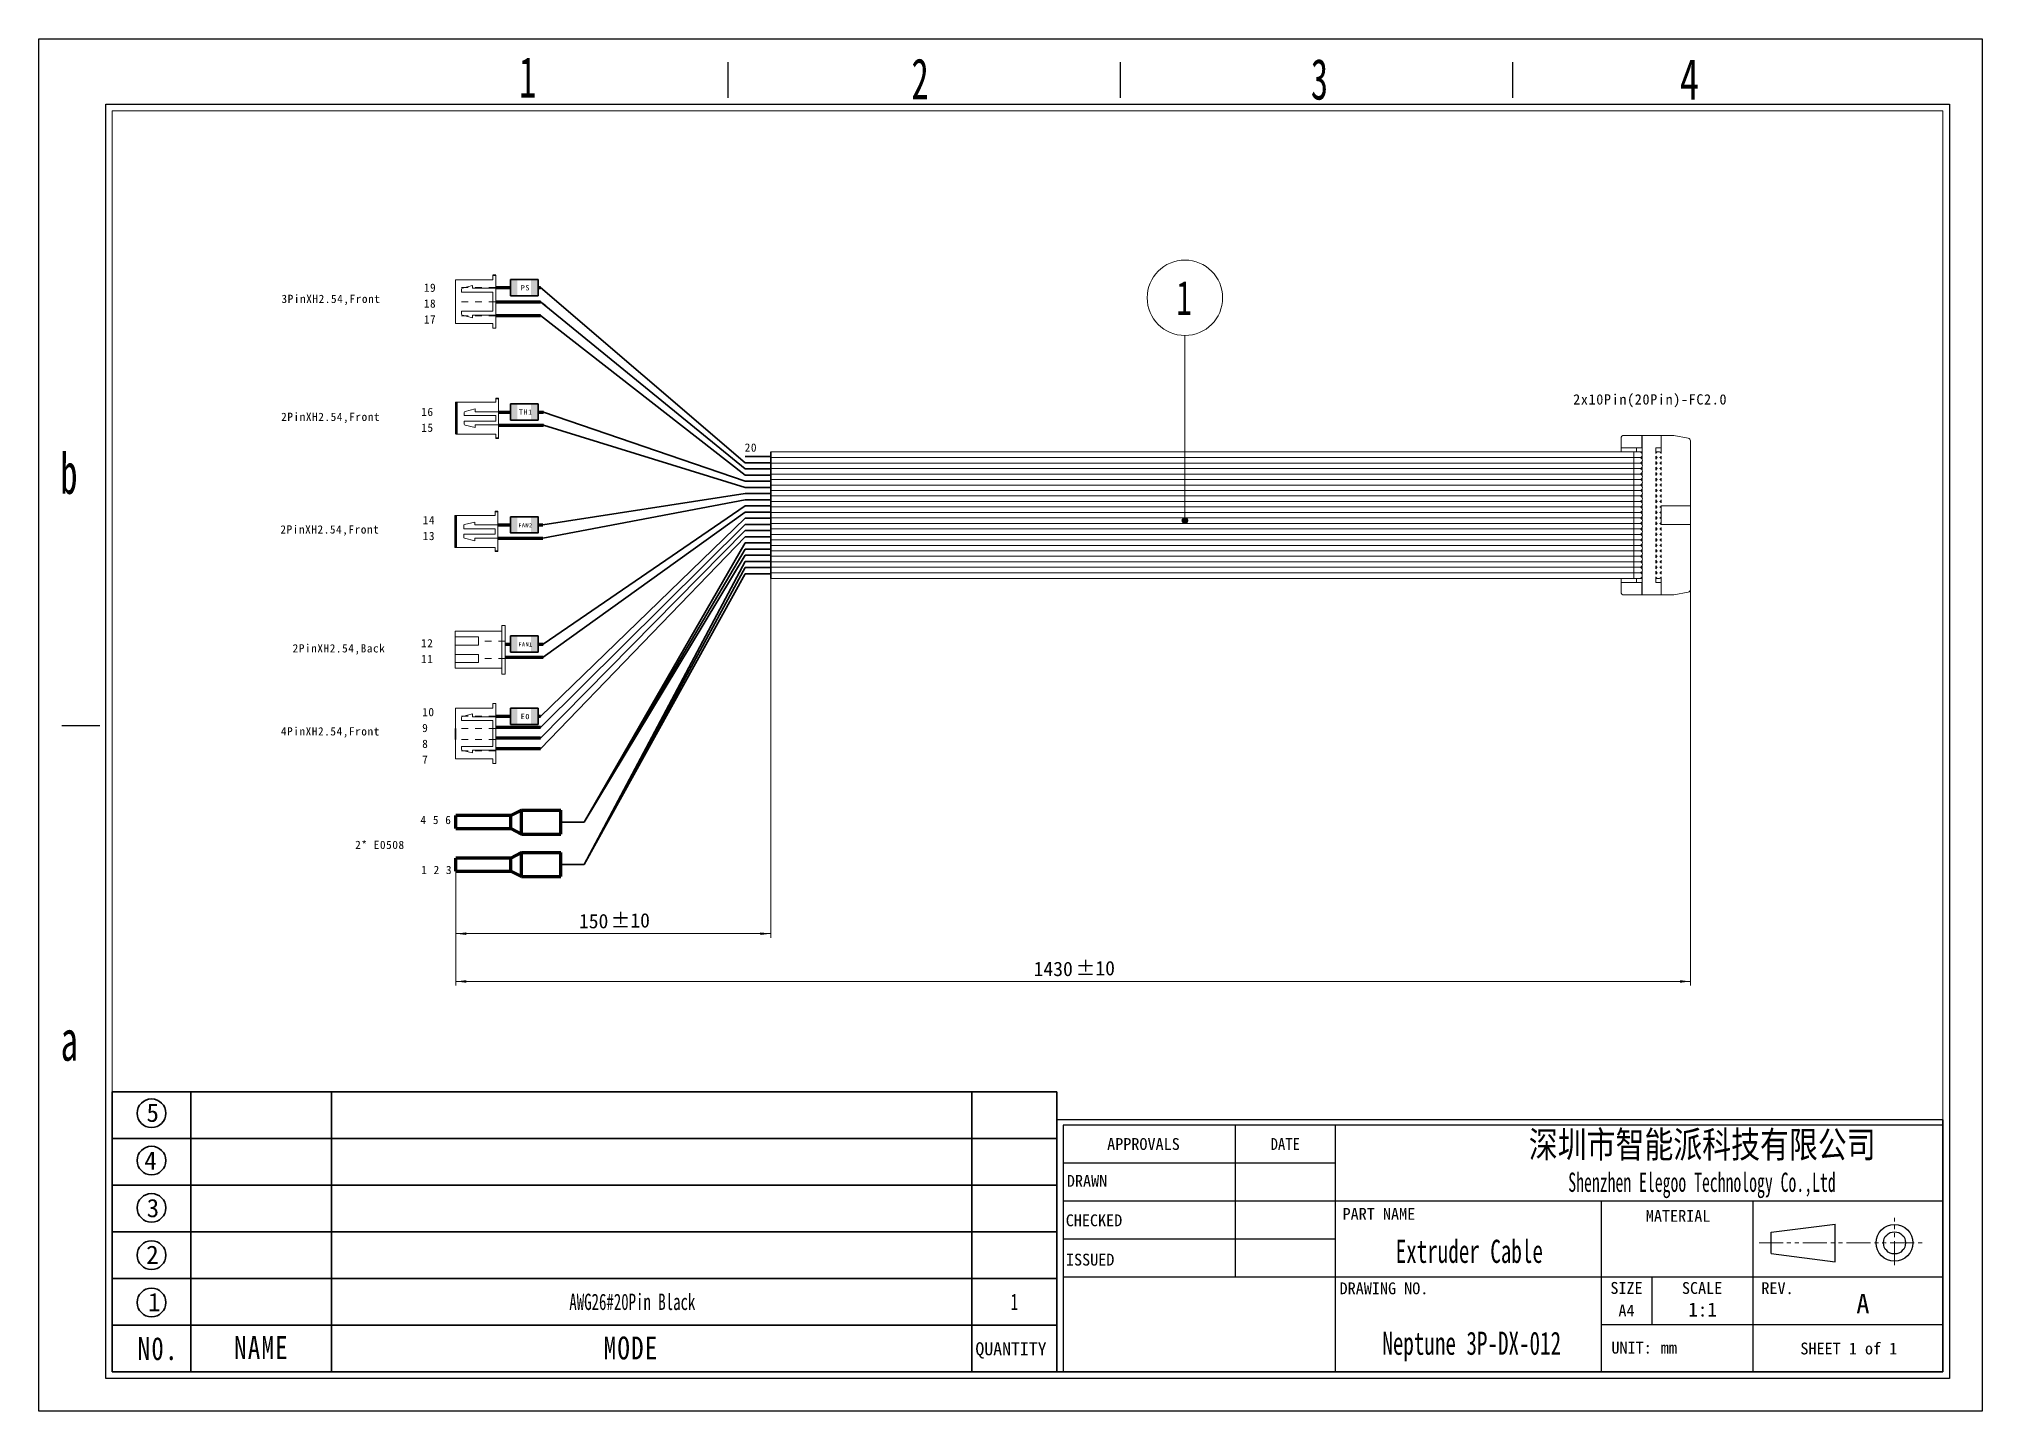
# Model space of a CAD drawing. Header units: millimetres. Extents: x 0 to 283, y -1 to 199.
import ezdxf
from ezdxf.enums import TextEntityAlignment as Align

# ---------------------------------------------------------------- set-up
doc = ezdxf.new("R2010")
doc.units = ezdxf.units.MM
for name, pattern in [('双点画线', [22, 12, -2, 2, -2, 2, -2]), ('点画线', [18, 12, -2, 2, -2]), ('虚线', [2, 1, -1])]:
    doc.linetypes.add(name, pattern=pattern)
doc.layers.get('0').update_dxf_attribs({"lineweight": 35})
for name, color, linetype, lineweight in [('SLD-0', 179, 'Continuous', 30), ('中心线层', 1, '点画线', 18), ('尺寸线层', 3, 'Continuous', 18), ('粗实线层', 7, 'Continuous', 35), ('细实线层', 7, 'Continuous', 18)]:
    doc.layers.add(name, color=color, linetype=linetype, lineweight=lineweight)
doc.styles.add('SLDTEXTSTYLE0', font='', dxfattribs={"width": 0.7})
doc.styles.add('SLDTEXTSTYLE10', font='', dxfattribs={"width": 0.7865})
doc.styles.add('SLDTEXTSTYLE11', font='', dxfattribs={"width": 0.862222})
doc.styles.add('SLDTEXTSTYLE12', font='', dxfattribs={"width": 1.089})
doc.styles.add('SLDTEXTSTYLE13', font='', dxfattribs={"width": 0.805625})
doc.styles.add('SLDTEXTSTYLE2', font='', dxfattribs={"width": 0.469})
doc.styles.add('SLDTEXTSTYLE3', font='', dxfattribs={"width": 0.56})
doc.styles.add('SLDTEXTSTYLE4', font='', dxfattribs={"width": 0.40535})
doc.styles.add('SLDTEXTSTYLE5', font='', dxfattribs={"width": 0.7})
doc.styles.add('SLDTEXTSTYLE6', font='', dxfattribs={"width": 0.62})
doc.styles.add('SLDTEXTSTYLE7', font='', dxfattribs={"width": 0.9075})
doc.styles.add('SLDTEXTSTYLE8', font='', dxfattribs={"width": 0.484})
doc.styles.add('SLDTEXTSTYLE9', font='', dxfattribs={"width": 0.870455})
doc.styles.add('工程1', font='')
doc.styles.add('标准', font='', dxfattribs={"width": 0.667})
doc.styles.get('SLDTEXTSTYLE0').set_extended_font_data('宋体')
doc.styles.get('SLDTEXTSTYLE10').set_extended_font_data('宋体')
doc.styles.get('SLDTEXTSTYLE11').set_extended_font_data('宋体')
doc.styles.get('SLDTEXTSTYLE12').set_extended_font_data('宋体')
doc.styles.get('SLDTEXTSTYLE13').set_extended_font_data('宋体')
doc.styles.get('SLDTEXTSTYLE2').set_extended_font_data('宋体')
doc.styles.get('SLDTEXTSTYLE3').set_extended_font_data('宋体')
doc.styles.get('SLDTEXTSTYLE4').set_extended_font_data('宋体')
doc.styles.get('SLDTEXTSTYLE5').set_extended_font_data('宋体')
doc.styles.get('SLDTEXTSTYLE6').set_extended_font_data('宋体')
doc.styles.get('SLDTEXTSTYLE7').set_extended_font_data('宋体')
doc.styles.get('SLDTEXTSTYLE8').set_extended_font_data('宋体')
doc.styles.get('SLDTEXTSTYLE9').set_extended_font_data('宋体')
doc.styles.get('工程1').set_extended_font_data('宋体')
doc.styles.get('标准').set_extended_font_data('宋体')
doc.dimstyles.new('标准', dxfattribs={"dimscale": 0.6, "dimtxt": 3.5, "dimasz": 2.5, "dimexe": 1, "dimexo": 0, "dimtad": 1, "dimdsep": 46, "dimtxsty": '工程1', "dimblk": '_CAXARROW', "dimcen": 0, "dimdle": 4, "dimazin": 2, "dimtfac": 0.707107, "dimtdec": 3, "dimtmove": 2, "dimatfit": 3, "dimfxl": 1, "dimfrac": 2, "dimtolj": 1, "dimarcsym": 1})

# ---------------------------------------------------------------- blocks, each defined once
blk = doc.blocks.new('ELEGOO标题栏_1')
for p in [(133.85, 38.11), (0, 0)]:
    blk.add_line(p, (133.85, 0))
at = {"layer": 'SLD-0', "color": 0, "linetype": 'Continuous'}
for p, q in [((133.85, 38.11), (0, 38.11)), ((0, 38.11), (0, 0)), ((133.85, 37.29), (0.96, 37.29)), ((0.96, 37.29), (0.96, 0)), ((26.95, 37.29), (26.95, 14.34)), ((42.07, 37.29), (42.07, 0)), ((42.07, 31.55), (0.96, 31.55)), ((133.85, 25.81), (0.96, 25.81)), ((82.22, 25.81), (82.22, 0)), ((105.17, 0), (105.17, 25.81)), ((107.93, 21.13), (117.56, 22.32)), ((107.93, 17.89), (107.93, 21.13)), ((117.56, 16.63), (117.56, 22.32)), ((42.07, 20.08), (0.96, 20.08)), ((107.93, 17.89), (117.56, 16.63)), ((133.85, 14.34), (0.96, 14.34)), ((89.87, 14.34), (89.87, 7.17)), ((82.22, 7.17), (133.85, 7.17))]:
    blk.add_line(p, q, dxfattribs=at)
for radius in [2.77, 1.67]:
    blk.add_circle((126.54, 19.51), radius, dxfattribs=at)
at = {"layer": '中心线层', "color": 1, "linetype": '双点画线', "lineweight": 18, "ltscale": 0.3}
for p, q in [((126.54, 16.16), (126.54, 23.3)), ((106.1, 19.51), (130.7, 19.51))]:
    blk.add_line(p, q, dxfattribs=at)
at = {"layer": 'SLD-0', "color": 0}
for s, insert, char_height, width, attachment_point, style in [('{\\W1;APPROVALS}', (13.1, 35.34), 1.7927, 38.1779, 2, 'SLDTEXTSTYLE10'), ('DATE', (34.52, 35.34), 1.793, 17.8919, 2, 'SLDTEXTSTYLE7'), ('{\\W0.8;深圳市智能派科技有限公司}', (97.5, 36.37), 4, 133.1206, 2, 'SLDTEXTSTYLE0'), ('{\\W1;DRAWN}', (4.58, 29.77), 1.7927, 12.6788, 2, 'SLDTEXTSTYLE4'), ('{\\fsimsun|b1|i0|c134|p2;\\W0.6;Shenzhen Elegoo Technology Co.,Ltd}', (97.46, 30.12), 2.9104, 129.0935, 2, 'SLDTEXTSTYLE2'), ('{\\W1;CHECKED}', (5.63, 23.81), 1.7927, 17.6061, 2, 'SLDTEXTSTYLE4'), ('{\\W1;PART NAME}', (48.66, 24.78), 1.7927, 40.2352, 2, 'SLDTEXTSTYLE11'), ('{\\W1;MATERIAL}', (93.86, 24.48), 1.7927, 43.0109, 2, 'SLDTEXTSTYLE12'), ('{\\W1;ISSUED}', (5.05, 17.87), 1.7927, 14.7218, 2, 'SLDTEXTSTYLE4'), ('{\\W1;DRAWING NO.}', (49.43, 13.53), 1.7927, 46.8642, 2, 'SLDTEXTSTYLE9'), ('{\\W1;SIZE}', (86.06, 13.59), 1.793, 9.8746, 2, 'SLDTEXTSTYLE4'), ('{\\W1;SCALE}', (97.48, 13.58), 1.7927, 22.8456, 2, 'SLDTEXTSTYLE7'), ('{\\W1;REV.}', (108.87, 13.56), 1.793, 16.3741, 2, 'SLDTEXTSTYLE7'), ('{\\W1;A}', (120.78, 11.78), 2.91, 3.9348, 1, 'SLDTEXTSTYLE3'), ('{\\W1;A4}', (86.06, 10.18), 1.793, 4.9073, 2, 'SLDTEXTSTYLE4'), ('{\\W1;1:1}', (97.55, 10.49), 2.117, 7.7808, 2, 'SLDTEXTSTYLE3'), ('{\\W1;UNIT:}', (86.83, 4.57), 1.7927, 18.0042, 2, 'SLDTEXTSTYLE7'), ('{\\W1;mm}', (92.46, 4.58), 1.793, 5.0475, 2, 'SLDTEXTSTYLE8'), ('{\\W1;SHEET 1 of 1}', (119.64, 4.44), 1.7927, 47.0046, 2, 'SLDTEXTSTYLE13')]:
    blk.add_mtext(s, dxfattribs=dict(at, insert=insert, char_height=char_height, width=width, attachment_point=attachment_point, style=style))
at = {"layer": '尺寸线层', "color": 0, "style": '标准', "width": 0.667}
for tag, height, p in [('绘制者', 2, (21.79, 28.7)), ('绘图日期', 2, (34.51, 28.68)), ('审核者', 2, (21.8, 23.22)), ('审核日期', 2, (34.51, 22.95)), ('材质', 3.5, (94.1, 18.33)), ('发布者', 2, (21.79, 17.24)), ('发布日期', 2, (34.51, 17.21)), ('零件名称', 3.5, (62.32, 18.23)), ('图纸编号', 3.5, (62.68, 4.34))]:
    blk.add_attdef(tag, text='', height=height, dxfattribs=at).set_placement(p, align=Align.MIDDLE_CENTER)
blk = doc.blocks.new('图框_1')
at = {"layer": 'SLD-0', "color": 0}
for p, q in [((0, 207.38), (293.52, 207.38)), ((0, 0), (0, 207.38)), ((293.52, 207.38), (293.52, 0)), ((293.52, 0), (0, 0))]:
    blk.add_line(p, q, dxfattribs=at)
at = {"layer": 'SLD-0', "color": 0, "linetype": 'Continuous'}
for p, q in [((104.11, 198.49), (104.11, 203.88)), ((163.36, 198.49), (163.36, 203.88)), ((222.61, 198.49), (222.61, 203.88)), ((10.1, 4.94), (10.1, 197.5)), ((10.1, 197.5), (288.58, 197.5)), ((288.58, 197.5), (288.58, 4.94)), ((9.21, 103.56), (3.48, 103.56)), ((288.58, 4.94), (10.1, 4.94))]:
    blk.add_line(p, q, dxfattribs=at)
at = {"layer": 'SLD-0', "color": 0, "lineweight": 15}
for p, q in [((11.08, 5.93), (11.08, 196.52)), ((11.08, 196.52), (287.59, 196.52)), ((287.59, 196.52), (287.59, 5.93)), ((287.59, 5.93), (11.08, 5.93))]:
    blk.add_line(p, q, dxfattribs=at)
at = {"layer": 'SLD-0', "color": 0, "char_height": 6.17, "attachment_point": 1}
for s, insert, width, style in [('1', (72.52, 204.68), 3.1728, 'SLDTEXTSTYLE6'), ('2', (131.8, 204.43), 6.4014, 'SLDTEXTSTYLE6'), ('3', (192.12, 204.37), 6.3735, 'SLDTEXTSTYLE6'), ('4', (247.85, 204.37), 7.6545, 'SLDTEXTSTYLE5'), ('b', (3.24, 144.8), 6.4386, 'SLDTEXTSTYLE6'), ('a', (3.29, 59.13), 6.3735, 'SLDTEXTSTYLE6')]:
    blk.add_mtext(s, dxfattribs=dict(at, insert=insert, width=width, style=style))
blk = doc.blocks.new('图框1_1')
at = {"layer": '粗实线层', "color": 0}
blk.add_blockref('图框_1', (0, 0), dxfattribs=at)
blk = doc.blocks.new('明细栏_1')
at = {"layer": '粗实线层', "color": 0}
for p, q in [((144.46, 42.89), (0, 42.89)), ((0, 0), (0, 42.89)), ((12, 42.89), (12, 0)), ((33.51, 42.89), (33.51, 0)), ((131.49, 42.89), (131.49, 0)), ((144.46, 42.89), (144.46, 0)), ((144.46, 35.74), (0, 35.74)), ((144.46, 28.59), (0, 28.59)), ((144.46, 21.44), (0, 21.44)), ((0, 14.3), (0, 21.44)), ((144.46, 14.3), (0, 14.3)), ((144.46, 7.17), (0, 7.17)), ((144.46, 0), (0, 0))]:
    blk.add_line(p, q, dxfattribs=at)
for centre in [(6, 39.59), (6, 32.35), (6, 25.11), (6, 17.87), (6, 10.63)]:
    blk.add_circle(centre, 2.19, dxfattribs=at)
at = {"layer": '尺寸线层', "color": 0, "char_height": 2.8, "attachment_point": 1, "line_spacing_factor": 1.15057, "style": '标准'}
for s, insert, width in [('\\T1.1;{\\fsimsun|b1|i0|c134|p2;\\W1;5}', (5.24, 41.07), 1.5173), ('\\T1.1;{\\fsimsun|b1|i0|c134|p2;\\W1;4}', (4.9, 33.74), 1.7207), ('\\T1.1;{\\fsimsun|b1|i0|c134|p2;\\W1;3}', (5.27, 26.48), 1.5173), ('\\T1.1;{\\fsimsun|b1|i0|c134|p2;\\W1;2}', (5.2, 19.34), 1.5486), ('\\T1.1;{\\fsimsun|b1|i0|c134|p2;\\W1;1}', (5.48, 12.1), 1.3013)]:
    blk.add_mtext(s, dxfattribs=dict(at, insert=insert, width=width))
at = {"layer": '尺寸线层', "color": 3, "attachment_point": 1, "line_spacing_factor": 1.15057, "style": '标准'}
for s, insert, char_height, width in [('\\T1.1;{\\fsimsun|b1|i0|c134|p2;\\W0.8;\\C0;N0.}', (3.88, 5.33), 3.5, 5.1088), ('\\T1.1;{\\fsimsun|b1|i0|c134|p2;\\W0.8;\\C0;NAME}', (18.64, 5.48), 3.5, 8.4532), ('\\T1.1;{\\fsimsun|b1|i0|c134|p2;\\W0.8;\\C0;MODE}', (75.17, 5.42), 3.5, 8.4532), ('{\\fSimSun|b1|i0|c134|p2;\\W1;\\T1;\\C0;QUANTITY}', (132.02, 4.55), 2, 11.2737)]:
    blk.add_mtext(s, dxfattribs=dict(at, insert=insert, char_height=char_height, width=width))
at = {"layer": '尺寸线层', "color": 0, "style": '标准', "width": 0.667}
for tag, p in [('名称5', (22.75, 39.31)), ('规格5', (79.55, 39.31)), ('数量5 ', (137.97, 39.31)), ('名称4', (22.75, 32.17)), ('规格4 ', (79.55, 32.17)), ('数量4', (137.97, 32.17)), ('名称3', (22.75, 25.02)), ('规格3', (79.55, 25.02)), ('数量3', (137.97, 25.02)), ('名称2', (22.75, 17.87)), ('规格2', (79.55, 17.87)), ('数量2', (137.97, 17.87)), ('名称1', (22.75, 10.73)), ('规格1', (79.55, 10.73)), ('数量1', (137.97, 10.73))]:
    blk.add_attdef(tag, text='', height=2.5, dxfattribs=at).set_placement(p, align=Align.MIDDLE_CENTER)
blk = doc.blocks.new('*X7')
at = {"layer": '细实线层', "lineweight": 18}
h = blk.add_hatch(color=0, dxfattribs=at)
edge = h.paths.add_edge_path(flags=0)
edge.add_arc((0, 0), 0.5, 0, 360)
at = {"layer": '细实线层', "color": 0}
blk.add_line((0, 0), (0, 26.98), dxfattribs=at)
for start, end in [(90, 270), (270, 90)]:
    blk.add_arc((0, 32.48), 5.5, start, end, dxfattribs=at)
at = {"layer": '细实线层', "color": 0, "lineweight": 18, "insert": (0, 32.48), "char_height": 5, "width": 2.8506, "attachment_point": 5, "line_spacing_factor": 1.15057, "style": '标准'}
blk.add_mtext('\\T1.1;1', dxfattribs=at)
blk = doc.blocks.new('15')
at = {"layer": '粗实线层'}
h = blk.add_hatch(color=0, dxfattribs=at)
h.paths.add_polyline_path([(0, 1.16), (0, 1.28), (0, 2.36), (1.01, 2.36), (1.01, 0), (0, 0)], flags=0)
h.paths.add_polyline_path([(3, 0), (3, 1.28), (3, 2.36), (4.01, 2.36), (4.01, 1.16), (4.01, 0)], flags=0)
at = {"layer": '粗实线层', "color": 0}
blk.add_lwpolyline([(0, 2.36), (0, 0), (4.01, 0), (4.01, 2.36)], close=True, dxfattribs=at)
blk = doc.blocks.new('*X10')
at = {"color": 0, "char_height": 2.1, "attachment_point": 1, "style": '工程1'}
for s, insert, width in [('%%P10', (151.13, 65), 24.0268), ('1430', (144.99, 64.89), 46.0827)]:
    blk.add_mtext(s, dxfattribs=dict(at, insert=insert, width=width))
blk = doc.blocks.new('*X9')
at = {"layer": '尺寸线层', "linetype": 'Continuous'}
for points in [[(60.79, 62.01), (62.29, 62.19), (62.29, 61.82)], [(240.72, 62.01), (239.22, 62.19), (239.22, 61.82)]]:
    blk.add_hatch(color=0, dxfattribs=at).paths.add_polyline_path(points, flags=0)
at = {"layer": '尺寸线层', "color": 0, "linetype": 'Continuous'}
for p, q in [((240.72, 119.14), (240.72, 61.41)), ((60.79, 78.11), (60.79, 61.41)), ((60.79, 62.01), (240.72, 62.01))]:
    blk.add_line(p, q, dxfattribs=at)
at = {"layer": '尺寸线层', "color": 0}
blk.add_blockref('*X10', (0, 0), dxfattribs=at)
blk = doc.blocks.new('_CAXARROW')
blk.add_hatch(color=0).paths.add_polyline_path([(0, 0), (-1, 0.125), (-1, -0.125)], flags=0)
blk = doc.blocks.new('*X12')
at = {"color": 0, "char_height": 2.1, "attachment_point": 1, "style": '工程1'}
for s, insert, width in [('150', (78.72, 71.86), 40.076), ('%%P10', (83.35, 71.97), 24.0268)]:
    blk.add_mtext(s, dxfattribs=dict(at, insert=insert, width=width))
blk = doc.blocks.new('*X11')
at = {"layer": '尺寸线层', "linetype": 'Continuous'}
for points in [[(60.79, 68.98), (62.29, 69.16), (62.29, 68.79)], [(106.67, 68.98), (105.17, 69.16), (105.17, 68.79)]]:
    blk.add_hatch(color=0, dxfattribs=at).paths.add_polyline_path(points, flags=0)
at = {"layer": '尺寸线层', "color": 0, "linetype": 'Continuous'}
for p, q in [((106.67, 120.76), (106.67, 68.38)), ((60.79, 78.11), (60.79, 68.38)), ((60.79, 68.98), (106.67, 68.98))]:
    blk.add_line(p, q, dxfattribs=at)
at = {"layer": '尺寸线层', "color": 0}
blk.add_blockref('*X12', (0, 0), dxfattribs=at)

msp = doc.modelspace()

# ---------------------------------------------------------------- hatches: boundary and pattern name
at = {"layer": '粗实线层'}
h = msp.add_hatch(color=0, dxfattribs=at)
h.paths.add_polyline_path([(68.744, 163.171), (68.744, 163.289), (68.744, 164.365), (69.75, 164.365), (69.75, 162.008), (68.744, 162.008)], flags=0)
h.paths.add_polyline_path([(71.746, 162.008), (71.746, 163.289), (71.746, 164.365), (72.752, 164.365), (72.752, 163.171), (72.752, 162.008)], flags=0)

# ---------------------------------------------------------------- linework, layer by layer
at = {"color": 0, "linetype": 'Continuous', "lineweight": 15}
for p, q in [((61.603, 162.528), (61.603, 162.965)), ((66.183, 162.528), (61.603, 162.528)), ((61.725, 163.121), (63.21, 163.492)), ((63.21, 163.492), (63.21, 163.09)), ((63.21, 163.09), (66.585, 163.09)), ((61.603, 159.748), (61.603, 159.311)), ((66.183, 159.748), (61.603, 159.748)), ((61.725, 159.155), (63.21, 158.784)), ((63.21, 158.784), (63.21, 159.186)), ((63.21, 159.186), (66.585, 159.186)), ((61.603, 100.051), (61.603, 100.488)), ((66.183, 100.051), (61.603, 100.051)), ((61.725, 100.644), (63.21, 101.015)), ((63.21, 101.015), (63.21, 100.614)), ((63.21, 100.614), (66.585, 100.614)), ((61.603, 96.295), (61.603, 95.859)), ((66.183, 96.295), (61.603, 96.295)), ((61.725, 95.703), (63.21, 95.331)), ((63.21, 95.331), (63.21, 95.733)), ((63.21, 95.733), (66.585, 95.733))]:
    msp.add_line(p, q, dxfattribs=at)
at = {"color": 7, "linetype": 'Continuous', "lineweight": 15}
for p, q in [((60.72, 146.462), (60.72, 141.803)), ((60.8, 146.462), (60.72, 146.462)), ((60.8, 141.803), (60.8, 146.462)), ((60.8, 146.462), (60.961, 146.462)), ((60.961, 146.462), (60.961, 141.803)), ((60.961, 146.462), (66.585, 146.462)), ((62.005, 144.971), (62.005, 144.534)), ((62.005, 144.534), (66.585, 144.534)), ((62.127, 145.127), (63.612, 145.498)), ((63.612, 145.498), (63.612, 145.097)), ((66.986, 145.097), (63.612, 145.097)), ((66.585, 147.065), (66.986, 147.065)), ((66.585, 146.985), (66.585, 147.065)), ((66.585, 146.985), (66.585, 146.462)), ((66.986, 146.985), (66.585, 146.985)), ((66.585, 144.534), (66.585, 143.731)), ((66.986, 147.065), (66.986, 146.985)), ((66.986, 145.097), (66.986, 146.985)), ((66.986, 143.168), (66.986, 145.097)), ((60.961, 141.803), (60.8, 141.803)), ((66.585, 141.803), (60.961, 141.803)), ((62.005, 143.731), (62.005, 143.294)), ((66.585, 143.731), (62.005, 143.731)), ((62.127, 143.138), (63.612, 142.767)), ((63.612, 142.767), (63.612, 143.168)), ((63.612, 143.168), (66.986, 143.168)), ((66.585, 141.803), (66.585, 141.28)), ((66.986, 141.28), (66.986, 143.168)), ((66.585, 141.28), (66.986, 141.28)), ((66.585, 141.2), (66.585, 141.28)), ((66.986, 141.2), (66.585, 141.2)), ((66.986, 141.28), (66.986, 141.2)), ((230.636, 139.844), (230.636, 141.364)), ((233.636, 139.844), (230.636, 139.844)), ((230.636, 139.244), (230.636, 139.844)), ((230.876, 141.604), (233.636, 141.604)), ((233.276, 139.244), (232.476, 139.244)), ((232.876, 139.844), (232.876, 139.244)), ((233.676, 139.244), (233.276, 139.244)), ((233.636, 139.844), (233.636, 141.604)), ((233.636, 141.604), (233.676, 141.604)), ((233.676, 139.844), (233.636, 139.844)), ((233.676, 138.987), (233.676, 141.604)), ((233.676, 141.604), (236.436, 141.604)), ((236.436, 139.844), (235.676, 139.844)), ((235.676, 139.844), (235.676, 138.987)), ((236.076, 139.244), (235.676, 139.244)), ((236.436, 139.844), (236.436, 141.604)), ((236.436, 141.604), (236.476, 141.604)), ((236.476, 139.844), (236.436, 139.844)), ((236.476, 141.604), (238.316, 141.604)), ((236.476, 138.987), (236.476, 141.604)), ((240.386, 141.239), (238.316, 141.604)), ((240.716, 140.845), (240.716, 131.364)), ((232.476, 138.404), (233.459, 138.404)), ((232.476, 137.604), (233.459, 137.604)), ((232.476, 136.804), (233.459, 136.804)), ((232.476, 136.004), (233.459, 136.004)), ((233.459, 138.404), (233.676, 138.404)), ((233.459, 137.604), (233.676, 137.604)), ((233.459, 136.804), (233.676, 136.804)), ((233.459, 136.004), (233.676, 136.004)), ((233.676, 138.187), (233.676, 138.621)), ((233.676, 137.387), (233.676, 137.821)), ((233.676, 136.587), (233.676, 137.021)), ((233.676, 135.787), (233.676, 136.221)), ((235.676, 138.621), (235.676, 138.187)), ((235.676, 138.404), (235.893, 138.404)), ((235.676, 137.821), (235.676, 137.387)), ((235.676, 137.604), (235.893, 137.604)), ((235.676, 137.021), (235.676, 136.587)), ((235.676, 136.804), (235.893, 136.804)), ((235.676, 136.221), (235.676, 135.787)), ((235.676, 136.004), (235.893, 136.004)), ((236.476, 138.187), (236.476, 138.621)), ((236.476, 137.387), (236.476, 137.821)), ((236.476, 136.587), (236.476, 137.021)), ((236.476, 135.787), (236.476, 136.221)), ((232.476, 135.204), (233.459, 135.204)), ((232.476, 134.404), (233.459, 134.404)), ((232.476, 133.604), (233.459, 133.604)), ((233.459, 135.204), (233.676, 135.204)), ((233.459, 134.404), (233.676, 134.404)), ((233.459, 133.604), (233.676, 133.604)), ((233.676, 134.987), (233.676, 135.421)), ((233.676, 134.187), (233.676, 134.621)), ((233.676, 133.387), (233.676, 133.821)), ((235.676, 135.421), (235.676, 134.987)), ((235.676, 135.204), (235.893, 135.204)), ((235.676, 134.621), (235.676, 134.187)), ((235.676, 134.404), (235.893, 134.404)), ((235.676, 133.821), (235.676, 133.387)), ((235.676, 133.604), (235.893, 133.604)), ((236.476, 134.987), (236.476, 135.421)), ((236.476, 134.187), (236.476, 134.621)), ((236.476, 133.387), (236.476, 133.821)), ((66.504, 130.568), (66.906, 130.568)), ((66.504, 130.488), (66.504, 130.568)), ((66.504, 130.488), (66.504, 129.966)), ((66.906, 130.488), (66.504, 130.488)), ((66.906, 130.568), (66.906, 130.488)), ((66.906, 128.6), (66.906, 130.488)), ((232.476, 132.804), (233.459, 132.804)), ((232.476, 132.004), (233.459, 132.004)), ((232.476, 131.204), (233.459, 131.204)), ((232.476, 130.404), (233.459, 130.404)), ((233.459, 132.804), (233.676, 132.804)), ((233.459, 132.004), (233.676, 132.004)), ((233.459, 131.204), (233.676, 131.204)), ((233.459, 130.404), (233.676, 130.404)), ((233.676, 132.587), (233.676, 133.021)), ((233.676, 131.787), (233.676, 132.221)), ((233.676, 130.987), (233.676, 131.421)), ((233.676, 130.187), (233.676, 130.621)), ((235.676, 133.021), (235.676, 132.587)), ((235.676, 132.804), (235.893, 132.804)), ((235.676, 132.221), (235.676, 131.787)), ((235.676, 132.004), (235.893, 132.004)), ((235.676, 131.421), (235.676, 130.987)), ((235.676, 131.204), (235.893, 131.204)), ((235.676, 130.621), (235.676, 130.187)), ((235.676, 130.404), (235.893, 130.404)), ((236.476, 132.587), (236.476, 133.021)), ((236.476, 131.787), (236.476, 132.221)), ((236.476, 131.364), (236.476, 131.421)), ((236.476, 128.644), (236.476, 131.364)), ((236.476, 131.364), (240.716, 131.364)), ((240.716, 131.364), (240.716, 128.644)), ((60.639, 129.966), (60.639, 125.306)), ((60.72, 129.966), (60.639, 129.966)), ((60.72, 125.306), (60.72, 129.966)), ((60.72, 129.966), (60.88, 129.966)), ((60.88, 129.966), (60.88, 125.306)), ((60.88, 129.966), (66.504, 129.966)), ((61.925, 128.474), (61.925, 128.037)), ((61.925, 128.037), (66.504, 128.037)), ((62.046, 128.63), (63.532, 129.001)), ((63.532, 129.001), (63.532, 128.6)), ((66.906, 128.6), (63.532, 128.6)), ((66.504, 128.037), (66.504, 127.234)), ((66.906, 126.672), (66.906, 128.6)), ((233.459, 129.604), (232.476, 129.604)), ((233.459, 128.804), (232.476, 128.804)), ((233.459, 128.004), (232.476, 128.004)), ((233.676, 129.604), (233.459, 129.604)), ((233.676, 128.804), (233.459, 128.804)), ((233.676, 128.004), (233.459, 128.004)), ((233.676, 129.387), (233.676, 129.821)), ((233.676, 128.587), (233.676, 129.021)), ((233.676, 127.787), (233.676, 128.221)), ((235.676, 129.821), (235.676, 129.387)), ((235.893, 129.604), (235.676, 129.604)), ((235.676, 129.021), (235.676, 128.587)), ((235.893, 128.804), (235.676, 128.804)), ((235.676, 128.221), (235.676, 127.787)), ((235.893, 128.004), (235.676, 128.004)), ((240.716, 128.644), (236.476, 128.644)), ((236.476, 128.587), (236.476, 128.644)), ((236.476, 127.787), (236.476, 128.221)), ((240.716, 128.644), (240.716, 119.163)), ((60.72, 125.306), (60.639, 125.306)), ((60.88, 125.306), (60.72, 125.306)), ((66.504, 125.306), (60.88, 125.306)), ((61.925, 127.234), (61.925, 126.797)), ((66.504, 127.234), (61.925, 127.234)), ((62.046, 126.641), (63.532, 126.27)), ((63.532, 126.27), (63.532, 126.672)), ((63.532, 126.672), (66.906, 126.672)), ((66.504, 125.306), (66.504, 124.783)), ((66.504, 124.783), (66.906, 124.783)), ((66.504, 124.703), (66.504, 124.783)), ((66.906, 124.703), (66.504, 124.703)), ((66.906, 124.783), (66.906, 126.672)), ((66.906, 124.783), (66.906, 124.703)), ((233.459, 127.204), (232.476, 127.204)), ((233.459, 126.404), (232.476, 126.404)), ((233.459, 125.604), (232.476, 125.604)), ((233.459, 124.804), (232.476, 124.804)), ((233.676, 127.204), (233.459, 127.204)), ((233.676, 126.404), (233.459, 126.404)), ((233.676, 125.604), (233.459, 125.604)), ((233.676, 124.804), (233.459, 124.804)), ((233.676, 126.987), (233.676, 127.421)), ((233.676, 126.187), (233.676, 126.621)), ((233.676, 125.387), (233.676, 125.821)), ((233.676, 124.587), (233.676, 125.021)), ((235.676, 127.421), (235.676, 126.987)), ((235.893, 127.204), (235.676, 127.204)), ((235.676, 126.621), (235.676, 126.187)), ((235.893, 126.404), (235.676, 126.404)), ((235.676, 125.821), (235.676, 125.387)), ((235.893, 125.604), (235.676, 125.604)), ((235.676, 125.021), (235.676, 124.587)), ((235.893, 124.804), (235.676, 124.804)), ((236.476, 126.987), (236.476, 127.421)), ((236.476, 126.187), (236.476, 126.621)), ((236.476, 125.387), (236.476, 125.821)), ((236.476, 124.587), (236.476, 125.021)), ((233.459, 124.004), (232.476, 124.004)), ((233.459, 123.204), (232.476, 123.204)), ((233.459, 122.404), (232.476, 122.404)), ((233.676, 124.004), (233.459, 124.004)), ((233.676, 123.204), (233.459, 123.204)), ((233.676, 122.404), (233.459, 122.404)), ((233.676, 123.787), (233.676, 124.221)), ((233.676, 122.987), (233.676, 123.421)), ((233.676, 122.187), (233.676, 122.621)), ((233.676, 121.387), (233.676, 121.821)), ((235.676, 124.221), (235.676, 123.787)), ((235.893, 124.004), (235.676, 124.004)), ((235.676, 123.421), (235.676, 122.987)), ((235.893, 123.204), (235.676, 123.204)), ((235.676, 122.621), (235.676, 122.187)), ((235.893, 122.404), (235.676, 122.404)), ((235.676, 121.821), (235.676, 121.387)), ((236.476, 123.787), (236.476, 124.221)), ((236.476, 122.987), (236.476, 123.421)), ((236.476, 122.187), (236.476, 122.621)), ((236.476, 121.387), (236.476, 121.821)), ((230.636, 120.164), (230.636, 120.764)), ((230.636, 118.644), (230.636, 120.164)), ((230.636, 120.164), (233.636, 120.164)), ((233.459, 121.604), (232.476, 121.604)), ((232.476, 120.764), (233.276, 120.764)), ((232.876, 120.764), (232.876, 120.164)), ((233.276, 120.764), (233.676, 120.764)), ((233.676, 121.604), (233.459, 121.604)), ((233.636, 118.404), (233.636, 120.164)), ((233.636, 120.164), (233.676, 120.164)), ((233.676, 118.404), (233.676, 121.021)), ((235.893, 121.604), (235.676, 121.604)), ((235.676, 121.021), (235.676, 120.164)), ((235.676, 120.764), (236.076, 120.764)), ((235.676, 120.164), (236.436, 120.164)), ((236.436, 118.404), (236.436, 120.164)), ((236.436, 120.164), (236.476, 120.164)), ((236.476, 118.404), (236.476, 121.021)), ((233.636, 118.404), (230.876, 118.404)), ((233.676, 118.404), (233.636, 118.404)), ((236.436, 118.404), (233.676, 118.404)), ((236.476, 118.404), (236.436, 118.404)), ((238.316, 118.404), (236.476, 118.404)), ((238.316, 118.404), (240.386, 118.769))]:
    msp.add_line(p, q, dxfattribs=at)
at = {"color": 7, "linetype": 'Continuous', "lineweight": 18}
for p, q in [((232.476, 139.244), (106.669, 139.244)), ((106.669, 138.404), (232.476, 138.404)), ((106.669, 137.604), (232.476, 137.604)), ((106.669, 136.804), (232.476, 136.804)), ((106.669, 136.004), (232.476, 136.004)), ((106.669, 135.204), (232.476, 135.204)), ((106.669, 134.404), (232.476, 134.404)), ((106.669, 133.604), (232.476, 133.604)), ((106.669, 132.804), (232.476, 132.804)), ((106.669, 132.004), (232.476, 132.004)), ((106.669, 131.204), (232.476, 131.204)), ((106.669, 130.404), (232.476, 130.404)), ((232.476, 129.604), (106.669, 129.604)), ((232.476, 128.804), (106.669, 128.804)), ((232.476, 128.004), (106.669, 128.004)), ((232.476, 127.204), (106.669, 127.204)), ((232.476, 126.404), (106.669, 126.404)), ((232.476, 125.604), (106.669, 125.604)), ((232.476, 124.804), (106.669, 124.804)), ((232.476, 124.004), (106.669, 124.004)), ((232.476, 123.204), (106.669, 123.204)), ((232.476, 122.404), (106.669, 122.404)), ((232.476, 121.604), (106.669, 121.604)), ((106.669, 120.764), (232.476, 120.764))]:
    msp.add_line(p, q, dxfattribs=at)
at = {"color": 8, "linetype": '虚线', "lineweight": 18}
for p, q in [((232.476, 139.244), (232.476, 138.404)), ((232.476, 121.604), (232.476, 120.764))]:
    msp.add_line(p, q, dxfattribs=at)
at = {"color": 7, "linetype": '虚线', "lineweight": 18}
for p, q in [((232.476, 138.404), (232.476, 137.604)), ((232.476, 137.604), (232.476, 136.804)), ((232.476, 136.804), (232.476, 136.004)), ((232.476, 136.004), (232.476, 135.204)), ((232.476, 135.204), (232.476, 134.404)), ((232.476, 134.404), (232.476, 133.604)), ((232.476, 133.604), (232.476, 132.804)), ((232.476, 132.804), (232.476, 132.004)), ((232.476, 132.004), (232.476, 131.204)), ((232.476, 131.204), (232.476, 130.404)), ((232.476, 130.404), (232.476, 129.604)), ((232.476, 129.604), (232.476, 128.804)), ((232.476, 128.804), (232.476, 128.004)), ((232.476, 128.004), (232.476, 127.204)), ((232.476, 127.204), (232.476, 126.404)), ((232.476, 126.404), (232.476, 125.604)), ((232.476, 125.604), (232.476, 124.804)), ((232.476, 124.804), (232.476, 124.004)), ((232.476, 124.004), (232.476, 123.204)), ((232.476, 123.204), (232.476, 122.404)), ((232.476, 122.404), (232.476, 121.604))]:
    msp.add_line(p, q, dxfattribs=at)
at = {"color": 0, "linetype": 'Continuous', "lineweight": 15}
for centre, start, end in [((61.764, 162.965), 104.03624, 180), ((61.764, 159.311), 180, 255.96376), ((61.764, 100.488), 104.03624, 180), ((61.764, 95.859), 180, 255.96376)]:
    msp.add_arc(centre, 0.161, start, end, dxfattribs=at)
at = {"color": 7, "linetype": 'Continuous', "lineweight": 15}
for centre, radius, start, end in [((62.166, 144.971), 0.161, 104.03624, 180), ((62.166, 143.294), 0.161, 180, 255.96376), ((230.876, 141.364), 0.24, 90, 180), ((233.276, 138.804), 0.44, 294.61998, 90), ((236.076, 138.804), 0.44, 90, 155.38002), ((236.076, 138.804), 0.44, 24.61998, 90), ((240.316, 140.845), 0.4, 360, 80), ((233.276, 138.004), 0.44, 294.61998, 65.38002), ((233.276, 137.204), 0.44, 294.61998, 65.38002), ((233.276, 136.404), 0.44, 294.61998, 65.38002), ((233.276, 135.604), 0.44, 294.61998, 65.38002), ((236.076, 138.804), 0.44, 204.61998, 245.38002), ((236.076, 138.004), 0.44, 114.61998, 155.38002), ((236.076, 138.004), 0.44, 204.61998, 245.38002), ((236.076, 137.204), 0.44, 114.61998, 155.38002), ((236.076, 137.204), 0.44, 204.61998, 245.38002), ((236.076, 136.404), 0.44, 114.61998, 155.38002), ((236.076, 136.404), 0.44, 204.61998, 245.38002), ((236.076, 135.604), 0.44, 114.61998, 155.38002), ((236.076, 138.804), 0.44, 294.61998, 335.38002), ((236.076, 138.004), 0.44, 24.61998, 65.38002), ((236.076, 138.004), 0.44, 294.61998, 335.38002), ((236.076, 137.204), 0.44, 24.61998, 65.38002), ((236.076, 137.204), 0.44, 294.61998, 335.38002), ((236.076, 136.404), 0.44, 24.61998, 65.38002), ((236.076, 136.404), 0.44, 294.61998, 335.38002), ((236.076, 135.604), 0.44, 24.61998, 65.38002), ((233.276, 134.804), 0.44, 294.61998, 65.38002), ((233.276, 134.004), 0.44, 294.61998, 65.38002), ((233.276, 133.204), 0.44, 294.61998, 65.38002), ((236.076, 135.604), 0.44, 204.61998, 245.38002), ((236.076, 134.804), 0.44, 114.61998, 155.38002), ((236.076, 134.804), 0.44, 204.61998, 245.38002), ((236.076, 134.004), 0.44, 114.61998, 155.38002), ((236.076, 134.004), 0.44, 204.61998, 245.38002), ((236.076, 133.204), 0.44, 114.61998, 155.38002), ((236.076, 135.604), 0.44, 294.61998, 335.38002), ((236.076, 134.804), 0.44, 24.61998, 65.38002), ((236.076, 134.804), 0.44, 294.61998, 335.38002), ((236.076, 134.004), 0.44, 24.61998, 65.38002), ((236.076, 134.004), 0.44, 294.61998, 335.38002), ((236.076, 133.204), 0.44, 24.61998, 65.38002), ((233.276, 132.404), 0.44, 294.61998, 65.38002), ((233.276, 131.604), 0.44, 294.61998, 65.38002), ((233.276, 130.804), 0.44, 294.61998, 65.38002), ((233.276, 130.004), 0.44, 294.61998, 65.38002), ((236.076, 133.204), 0.44, 204.61998, 245.38002), ((236.076, 132.404), 0.44, 114.61998, 155.38002), ((236.076, 132.404), 0.44, 204.61998, 245.38002), ((236.076, 131.604), 0.44, 114.61998, 155.38002), ((236.076, 131.604), 0.44, 204.61998, 245.38002), ((236.076, 130.804), 0.44, 114.61998, 155.38002), ((236.076, 130.804), 0.44, 204.61998, 245.38002), ((236.076, 130.004), 0.44, 114.61998, 155.38002), ((236.076, 133.204), 0.44, 294.61998, 335.38002), ((236.076, 132.404), 0.44, 24.61998, 65.38002), ((236.076, 132.404), 0.44, 294.61998, 335.38002), ((236.076, 131.604), 0.44, 24.61998, 65.38002), ((236.076, 131.604), 0.44, 294.61998, 335.38002), ((236.076, 130.804), 0.44, 24.61998, 65.38002), ((236.076, 130.804), 0.44, 294.61998, 335.38002), ((236.076, 130.004), 0.44, 24.61998, 65.38002), ((62.085, 128.474), 0.161, 104.03624, 180), ((233.276, 129.204), 0.44, 294.61998, 65.38002), ((233.276, 128.404), 0.44, 294.61998, 65.38002), ((233.276, 127.604), 0.44, 294.61998, 65.38002), ((236.076, 130.004), 0.44, 204.61998, 245.38002), ((236.076, 129.204), 0.44, 114.61998, 155.38002), ((236.076, 129.204), 0.44, 204.61998, 245.38002), ((236.076, 128.404), 0.44, 114.61998, 155.38002), ((236.076, 128.404), 0.44, 204.61998, 245.38002), ((236.076, 127.604), 0.44, 114.61998, 155.38002), ((236.076, 130.004), 0.44, 294.61998, 335.38002), ((236.076, 129.204), 0.44, 24.61998, 65.38002), ((236.076, 129.204), 0.44, 294.61998, 335.38002), ((236.076, 128.404), 0.44, 24.61998, 65.38002), ((236.076, 128.404), 0.44, 294.61998, 335.38002), ((236.076, 127.604), 0.44, 24.61998, 65.38002), ((62.085, 126.797), 0.161, 180, 255.96376), ((233.276, 126.804), 0.44, 294.61998, 65.38002), ((233.276, 126.004), 0.44, 294.61998, 65.38002), ((233.276, 125.204), 0.44, 294.61998, 65.38002), ((233.276, 124.404), 0.44, 294.61998, 65.38002), ((236.076, 127.604), 0.44, 204.61998, 245.38002), ((236.076, 126.804), 0.44, 114.61998, 155.38002), ((236.076, 126.804), 0.44, 204.61998, 245.38002), ((236.076, 126.004), 0.44, 114.61998, 155.38002), ((236.076, 126.004), 0.44, 204.61998, 245.38002), ((236.076, 125.204), 0.44, 114.61998, 155.38002), ((236.076, 125.204), 0.44, 204.61998, 245.38002), ((236.076, 124.404), 0.44, 114.61998, 155.38002), ((236.076, 127.604), 0.44, 294.61998, 335.38002), ((236.076, 126.804), 0.44, 24.61998, 65.38002), ((236.076, 126.804), 0.44, 294.61998, 335.38002), ((236.076, 126.004), 0.44, 24.61998, 65.38002), ((236.076, 126.004), 0.44, 294.61998, 335.38002), ((236.076, 125.204), 0.44, 24.61998, 65.38002), ((236.076, 125.204), 0.44, 294.61998, 335.38002), ((236.076, 124.404), 0.44, 24.61998, 65.38002), ((233.276, 123.604), 0.44, 294.61998, 65.38002), ((233.276, 122.804), 0.44, 294.61998, 65.38002), ((233.276, 122.004), 0.44, 294.61998, 65.38002), ((236.076, 124.404), 0.44, 204.61998, 245.38002), ((236.076, 123.604), 0.44, 114.61998, 155.38002), ((236.076, 123.604), 0.44, 204.61998, 245.38002), ((236.076, 122.804), 0.44, 114.61998, 155.38002), ((236.076, 122.804), 0.44, 204.61998, 245.38002), ((236.076, 122.004), 0.44, 114.61998, 155.38002), ((236.076, 122.004), 0.44, 204.61998, 245.38002), ((236.076, 124.404), 0.44, 294.61998, 335.38002), ((236.076, 123.604), 0.44, 24.61998, 65.38002), ((236.076, 123.604), 0.44, 294.61998, 335.38002), ((236.076, 122.804), 0.44, 24.61998, 65.38002), ((236.076, 122.804), 0.44, 294.61998, 335.38002), ((236.076, 122.004), 0.44, 24.61998, 65.38002), ((236.076, 122.004), 0.44, 294.61998, 335.38002), ((233.276, 121.204), 0.44, 270, 65.38002), ((236.076, 121.204), 0.44, 114.61998, 155.38002), ((236.076, 121.204), 0.44, 204.61998, 335.38002), ((236.076, 121.204), 0.44, 24.61998, 65.38002), ((240.316, 119.163), 0.4, 280, 360), ((230.876, 118.644), 0.24, 180, 270)]:
    msp.add_arc(centre, radius, start, end, dxfattribs=at)
at = {"layer": '粗实线层', "color": 0, "lineweight": 15}
for p, q in [((60.72, 164.336), (66.183, 164.336)), ((60.72, 161.138), (60.72, 164.336)), ((66.183, 165.019), (66.183, 164.336)), ((66.585, 165.019), (66.585, 161.138)), ((66.183, 161.138), (66.183, 162.528)), ((60.72, 157.94), (60.72, 161.138)), ((66.183, 159.748), (66.183, 161.138)), ((66.585, 161.138), (66.585, 157.258)), ((66.183, 157.94), (60.72, 157.94)), ((66.183, 157.258), (66.183, 157.94)), ((66.585, 157.258), (66.183, 157.258)), ((67.98, 113.929), (67.48, 113.929)), ((67.48, 106.829), (67.48, 113.929)), ((67.98, 113.929), (67.98, 106.829)), ((60.68, 113.079), (67.48, 113.079)), ((60.68, 107.679), (60.68, 113.079)), ((60.68, 111.049), (60.68, 112.249)), ((60.68, 112.249), (64.08, 112.249)), ((64.08, 111.049), (60.68, 111.049)), ((64.08, 111.049), (60.68, 111.049)), ((64.08, 112.249), (64.08, 111.049)), ((64.08, 109.709), (60.68, 109.709)), ((60.68, 109.709), (60.68, 108.509)), ((60.68, 108.509), (64.08, 108.509)), ((67.48, 107.679), (60.68, 107.679)), ((64.08, 108.509), (64.08, 109.709)), ((67.98, 106.829), (67.48, 106.829)), ((66.585, 102.542), (66.183, 102.542)), ((66.183, 102.542), (66.183, 101.859)), ((66.585, 102.542), (66.585, 97.685)), ((60.72, 101.859), (66.183, 101.859)), ((60.72, 97.685), (60.72, 101.859)), ((66.183, 97.685), (66.183, 100.051)), ((60.72, 94.488), (60.72, 97.685)), ((66.183, 96.295), (66.183, 97.685)), ((66.585, 97.685), (66.585, 93.805)), ((66.183, 94.488), (60.72, 94.488)), ((66.183, 93.805), (66.183, 94.488)), ((66.585, 93.805), (66.183, 93.805))]:
    msp.add_line(p, q, dxfattribs=at)
at = {"layer": '粗实线层'}
msp.add_line((66.183, 165.019), (66.585, 165.019), dxfattribs=at)
at = {"layer": '粗实线层', "color": 8, "linetype": '虚线', "lineweight": 18}
for p, q in [((66.585, 163.187), (60.72, 163.187)), ((66.585, 161.138), (60.72, 161.138)), ((66.585, 161.138), (60.72, 161.138)), ((66.585, 159.09), (60.72, 159.09)), ((67.98, 111.649), (64.08, 111.649)), ((67.98, 109.109), (64.08, 109.109)), ((66.585, 100.71), (60.72, 100.71)), ((66.585, 98.881), (60.72, 98.881)), ((66.585, 97.285), (60.72, 97.285)), ((66.585, 97.285), (60.72, 97.285)), ((66.585, 95.637), (60.72, 95.637))]:
    msp.add_line(p, q, dxfattribs=at)
at = {"layer": '粗实线层', "color": 0, "lineweight": 70}
for p, q in [((66.585, 163.187), (67.014, 163.187)), ((67.014, 163.187), (68.744, 163.187)), ((72.752, 163.187), (73.129, 163.187)), ((66.585, 161.138), (73.129, 161.138)), ((66.585, 159.138), (73.129, 159.138)), ((67.011, 145.049), (68.744, 145.049)), ((72.752, 145.049), (73.555, 145.049)), ((67.011, 143.12), (73.555, 143.12)), ((66.906, 128.6), (68.744, 128.6)), ((72.752, 128.6), (73.451, 128.6)), ((66.906, 126.672), (73.451, 126.672)), ((67.98, 111.208), (68.744, 111.208)), ((72.752, 111.208), (73.506, 111.208)), ((67.98, 109.279), (73.506, 109.279)), ((68.744, 100.661), (66.585, 100.661)), ((73.129, 100.661), (72.752, 100.661)), ((73.129, 99.061), (66.585, 99.061)), ((73.129, 97.468), (66.585, 97.468)), ((73.129, 95.944), (66.585, 95.944)), ((68.789, 86.19), (60.789, 86.19)), ((60.789, 84.29), (60.789, 86.19)), ((60.789, 84.29), (68.789, 84.29)), ((68.789, 80.009), (60.789, 80.009)), ((60.789, 78.109), (60.789, 80.009)), ((60.789, 78.109), (68.789, 78.109))]:
    msp.add_line(p, q, dxfattribs=at)
at = {"layer": '粗实线层', "color": 0}
for p, q in [((73.129, 163.187), (102.951, 137.654)), ((102.951, 136.754), (73.129, 161.138)), ((73.129, 161.138), (73.869, 160.533)), ((73.129, 159.138), (102.951, 135.854)), ((102.951, 134.954), (73.555, 145.049)), ((73.555, 143.12), (102.951, 134.054)), ((106.669, 121.604), (106.669, 139.244)), ((106.669, 138.554), (102.951, 138.554)), ((106.669, 137.654), (102.951, 137.654)), ((106.669, 136.754), (102.951, 136.754)), ((102.951, 133.154), (73.451, 128.6)), ((106.669, 135.854), (102.951, 135.854)), ((106.669, 134.954), (102.951, 134.954)), ((106.669, 134.054), (102.951, 134.054)), ((106.669, 133.154), (102.951, 133.154)), ((73.451, 126.672), (102.951, 132.254)), ((102.951, 131.354), (73.506, 111.208)), ((73.506, 109.279), (102.951, 130.454)), ((106.669, 132.254), (102.951, 132.254)), ((106.669, 131.354), (102.951, 131.354)), ((106.669, 130.454), (102.951, 130.454)), ((102.951, 129.554), (73.129, 100.661)), ((73.129, 99.061), (102.951, 128.654)), ((102.951, 127.754), (73.129, 97.468)), ((106.669, 129.554), (102.951, 129.554)), ((106.669, 128.654), (102.951, 128.654)), ((106.669, 127.754), (102.951, 127.754)), ((73.129, 95.944), (102.951, 126.854)), ((102.951, 125.954), (79.466, 85.24)), ((102.951, 125.054), (79.466, 85.24)), ((106.669, 126.854), (102.951, 126.854)), ((106.669, 125.954), (102.951, 125.954)), ((106.669, 125.054), (102.951, 125.054)), ((102.951, 124.154), (79.466, 85.24)), ((102.951, 123.254), (79.466, 79.059)), ((102.951, 122.354), (79.466, 79.059)), ((106.669, 124.154), (102.951, 124.154)), ((106.669, 123.254), (102.951, 123.254)), ((106.669, 122.354), (102.951, 122.354)), ((102.951, 121.454), (79.466, 79.059)), ((106.669, 121.454), (102.951, 121.454)), ((106.669, 121.604), (106.669, 120.764)), ((60.72, 98.881), (60.72, 97.285)), ((60.72, 97.285), (60.72, 98.083)), ((76.089, 85.24), (79.466, 85.24)), ((76.089, 79.059), (79.466, 79.059))]:
    msp.add_line(p, q, dxfattribs=at)
at = {"layer": '粗实线层', "color": 1, "lineweight": 70}
for p, q in [((70.356, 86.99), (68.789, 86.19)), ((68.789, 84.29), (68.789, 86.19)), ((70.356, 83.49), (70.356, 86.99)), ((70.356, 86.99), (76.089, 86.99)), ((76.089, 83.49), (76.089, 86.99)), ((70.356, 83.49), (68.789, 84.29)), ((70.356, 83.49), (76.089, 83.49)), ((70.356, 80.809), (68.789, 80.009)), ((68.789, 78.109), (68.789, 80.009)), ((70.356, 77.309), (70.356, 80.809)), ((70.356, 80.809), (76.089, 80.809)), ((76.089, 77.309), (76.089, 80.809)), ((70.356, 77.309), (68.789, 78.109)), ((70.356, 77.309), (76.089, 77.309))]:
    msp.add_line(p, q, dxfattribs=at)
at = {"layer": '粗实线层', "color": 0}
msp.add_lwpolyline([(68.744, 164.365), (68.744, 162.008), (72.752, 162.008), (72.752, 164.365)], close=True, dxfattribs=at)

# ---------------------------------------------------------------- block references
at = {"xscale": 0.964990897734145, "yscale": 0.964990897734145, "zscale": 0.964990897734145}
msp.add_blockref('ELEGOO标题栏_1', (148.357, 5.064), dxfattribs=at).add_auto_attribs({'零件名称': 'Extruder Cable', '图纸编号': 'Neptune 3P-DX-012'})
at = {"layer": '粗实线层', "color": 0, "xscale": 0.964990897734145, "yscale": 0.964990897734145, "zscale": 0.964990897734145}
msp.add_blockref('图框1_1', (0, -0.654), dxfattribs=at)
at = {"layer": '粗实线层', "color": 0}
for p in [(68.744, 143.87), (68.744, 127.421), (68.744, 110.029), (68.744, 99.482)]:
    msp.add_blockref('15', p, dxfattribs=at)
at = {"layer": '粗实线层', "color": 0, "xscale": 0.9529514990850049, "yscale": 0.9529514990850049, "zscale": 0.9529514990850049}
msp.add_blockref('明细栏_1', (10.696, 5.064), dxfattribs=at).add_auto_attribs({'规格1': 'AWG26#20Pin Black', '数量1': '1'})
at = {"layer": '细实线层'}
msp.add_blockref('*X7', (167.042, 129.227), dxfattribs=at)

# ---------------------------------------------------------------- texts
at = {"layer": '尺寸线层', "color": 3, "attachment_point": 1, "line_spacing_factor": 1.15057, "style": '标准'}
for s, insert, char_height, width in [('\\T1.1;{\\W1;\\C0;3PinXH2.54,Front}', (35.362, 162.153), 1.20514, 21.41279), ('\\T1.1;{\\fsimhei|b0|i0|c134|p2;\\W1;\\C0;19\\P18\\P17}', (56.111, 163.781), 1.20514, 21.41279), ('\\T1.1;{\\W1;\\C0;2x10Pin(20Pin)-FC2.0}', (223.634, 147.64), 1.5, 62.77512), ('\\T1.1;{\\W1;\\C0;2PinXH2.54,Front}', (35.313, 144.948), 1.20514, 21.41279), ('\\T1.1;{\\fsimhei|b0|i0|c134|p2;\\W1;\\C0;16\\P15}', (55.734, 145.674), 1.20514, 21.41279), ('\\T1.1;{\\fsimhei|b0|i0|c134|p2;\\W1;\\C0;20}', (102.878, 140.469), 1.20514, 21.41279), ('\\T1.1;{\\W1;\\C0;2PinXH2.54,Front}', (35.202, 128.525), 1.20514, 21.41279), ('\\T1.1;{\\fsimhei|b0|i0|c134|p2;\\W1;\\C0;14\\P13}', (55.948, 129.884), 1.20514, 21.41279), ('\\T1.1;{\\W1;\\C0;2PinXH2.54,Back}', (36.982, 111.191), 1.20514, 21.41279), ('\\T1.1;{\\fsimhei|b0|i0|c134|p2;\\W1;\\C0;12\\P11}', (55.702, 111.944), 1.20514, 21.41279), ('\\T1.1;{\\W1;\\C0;4PinXH2.54,Front}', (35.274, 99.085), 1.20514, 21.41279), ('\\T1.1;{\\fsimhei|b0|i0|c134|p2;\\W1;\\C0;10\\P9\\P8\\P7}', (55.871, 101.893), 1.20514, 21.41279), ('\\T1.1;{\\fsimhei|b0|i0|c134|p2;\\W1;\\C0;4 5 6}', (55.62, 86.163), 1.20514, 21.41279), ('\\T1.1;{\\W1;\\C0;2* E0508}', (46.103, 82.531), 1.20514, 36.2002), ('\\T1.1;{\\fsimhei|b0|i0|c134|p2;\\W1;\\C0;1 2 3}', (55.727, 78.875), 1.20514, 21.41279)]:
    msp.add_mtext(s, dxfattribs=dict(at, insert=insert, char_height=char_height, width=width))
at = {"layer": '尺寸线层', "color": 3, "width": 26.48482, "attachment_point": 1, "rotation": 359.56332, "line_spacing_factor": 1.15057, "style": '标准'}
for s, insert, char_height in [('\\T1.1;{\\fsimhei|b1|i0|c134|p2;\\W1;\\C0;PS}', (70.235, 163.566), 0.77577), ('\\T1.1;{\\fsimhei|b1|i0|c134|p2;\\W1;\\C0;TH1}', (69.964, 145.428), 0.77577), ('\\T1.1;{\\fsimhei|b1|i0|c134|p2;\\W1;\\C0;FAN2}', (69.877, 128.828), 0.6), ('\\T1.1;{\\fsimhei|b1|i0|c134|p2;\\W1;\\C0;FAN1}', (69.893, 111.466), 0.6), ('\\T1.1;{\\fsimhei|b1|i0|c134|p2;\\W1;\\C0;E0}', (70.235, 101.04), 0.77577)]:
    msp.add_mtext(s, dxfattribs=dict(at, insert=insert, char_height=char_height))

# ---------------------------------------------------------------- dimensions: what is measured, and where the dimension line sits
at = {"layer": '尺寸线层', "color": 0}
for base, p2, text, picture, middle in [((106.67, 68.976), (106.67, 120.761), '\\A1;150{\\H1x;%%P10}', '*X11', (83.73, 68.976)), ((240.716, 62.006), (240.716, 119.137), '\\A1;1430{\\H1x;%%P10}', '*X9', (150.753, 62.006))]:
    dim = msp.add_linear_dim(base=base, p1=(60.789, 78.109), p2=p2, angle=0, text=text, dimstyle='标准', override={"dimsah": 1, "dimtfac": 1, "dimtfill": 1, "dimtzin": 8}, dxfattribs=at)
    dim.commit()
    dim.dimension.update_dxf_attribs({"geometry": picture, "text_midpoint": middle})

doc.saveas('drawing.dxf')
